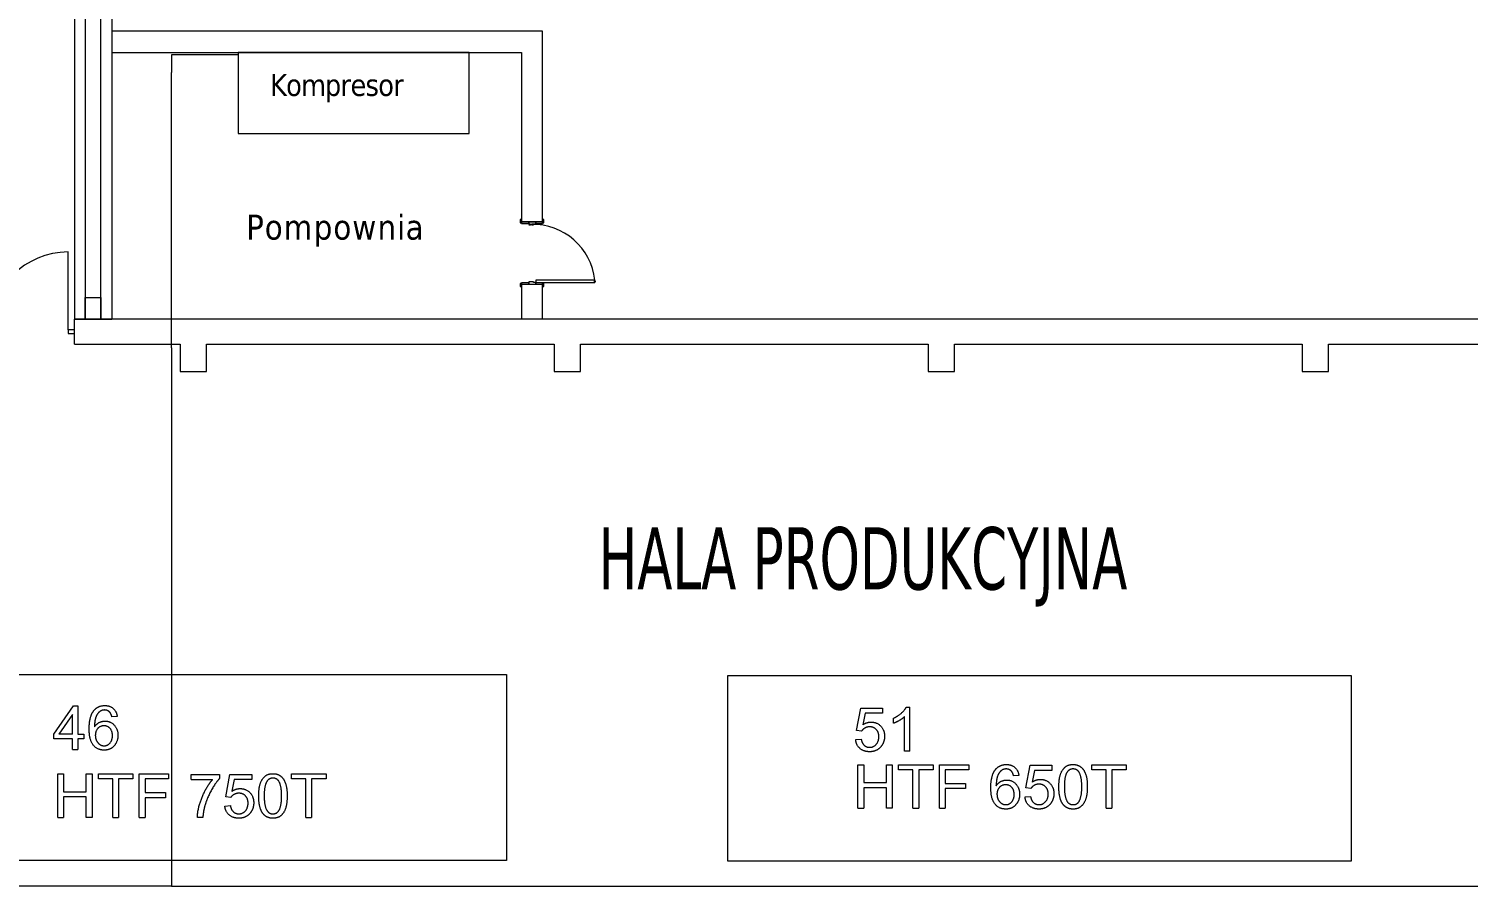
# Model space of a CAD drawing. Header units: millimetres. Extents: x 0 to 134522, y -47271 to 15049.
# Drawn here: x 90387 to 113477, y -29000 to -15240 of the extents above; entities that cross this region are included whole.
import ezdxf

# ---------------------------------------------------------------- set-up
doc = ezdxf.new("R2010")
doc.units = ezdxf.units.MM
doc.header["$MEASUREMENT"] = 0
doc.linetypes.add('DASHED', pattern=[6, 3, -3])
doc.layers.add('Layer0000', color=7, linetype='Continuous', lineweight=20)

msp = doc.modelspace()

# ---------------------------------------------------------------- linework, layer by layer
at = {"layer": 'Layer0000', "color": 7, "linetype": 'Continuous', "lineweight": 5}
for p, q in [((91118, -14650), (91118, -19900)), ((91293, -14900), (91293, -19900)), ((91543, -19900), (91543, -14900)), ((91718, -14900), (91718, -19900)), ((98628, -15280), (91718, -15280)), ((91718, -15620), (98288, -15620)), ((91293, -19550), (91543, -19550)), ((91293, -19900), (91293, -19550)), ((91543, -19550), (91543, -19900)), ((91118, -19900), (91718, -19900)), ((91543, -19900), (91293, -19900)), ((91293, -19900), (91543, -19900)), ((88056, -25605), (98052, -25605)), ((98052, -25605), (98052, -28589)), ((101603, -28600), (101603, -25617)), ((101603, -25617), (111600, -25617)), ((111600, -25617), (111600, -28600)), ((90787, -26558), (91106, -26104)), ((91090, -26242), (90871, -26558)), ((91090, -26558), (91090, -26242)), ((91106, -26104), (91176, -26104)), ((91176, -26104), (91176, -26558)), ((91805, -26276), (91719, -26282)), ((90787, -26637), (90787, -26558)), ((91090, -26637), (90787, -26637)), ((91090, -26558), (90871, -26558)), ((91090, -26804), (91090, -26637)), ((91176, -26558), (91271, -26558)), ((91271, -26637), (91176, -26637)), ((91176, -26637), (91176, -26804)), ((91271, -26558), (91271, -26637)), ((91090, -26804), (91176, -26804)), ((90853, -27897), (90853, -27197)), ((90853, -27197), (90945, -27197)), ((90945, -27197), (90945, -27484)), ((91309, -27484), (91309, -27197)), ((91309, -27197), (91402, -27197)), ((91402, -27197), (91402, -27897)), ((91503, -27279), (91503, -27197)), ((91503, -27197), (92058, -27197)), ((92058, -27197), (92058, -27279)), ((92158, -27897), (92158, -27197)), ((92158, -27197), (92630, -27197)), ((92630, -27197), (92630, -27279)), ((92993, -27288), (92993, -27206)), ((92993, -27206), (93446, -27206)), ((93446, -27206), (93446, -27273)), ((93546, -27566), (93614, -27206)), ((93614, -27206), (93962, -27206)), ((93962, -27206), (93962, -27288)), ((94601, -27279), (94601, -27197)), ((94601, -27197), (95156, -27197)), ((95156, -27197), (95156, -27279)), ((91734, -27279), (91503, -27279)), ((91734, -27897), (91734, -27279)), ((92058, -27279), (91827, -27279)), ((91827, -27279), (91827, -27897)), ((92630, -27279), (92251, -27279)), ((92251, -27279), (92251, -27496)), ((92993, -27288), (93336, -27288)), ((93683, -27288), (93645, -27476)), ((93962, -27288), (93683, -27288)), ((94832, -27279), (94601, -27279)), ((94832, -27897), (94832, -27279)), ((95156, -27279), (94924, -27279)), ((94924, -27279), (94924, -27897)), ((90945, -27484), (91309, -27484)), ((91309, -27567), (90945, -27567)), ((90945, -27567), (90945, -27897)), ((91309, -27897), (91309, -27567)), ((92251, -27496), (92579, -27496)), ((92579, -27579), (92251, -27579)), ((92251, -27579), (92251, -27897)), ((92579, -27496), (92579, -27579)), ((93531, -27713), (93621, -27706)), ((93627, -27576), (93546, -27566)), ((90853, -27897), (90945, -27897)), ((91402, -27897), (91309, -27897)), ((91734, -27897), (91827, -27897)), ((92158, -27897), (92251, -27897)), ((93179, -27897), (93091, -27897)), ((94832, -27897), (94924, -27897)), ((98052, -28589), (88056, -28589)), ((111600, -28600), (101603, -28600))]:
    msp.add_line(p, q, dxfattribs=at)
at = {"layer": 'Layer0000', "color": 7, "linetype": 'Continuous', "lineweight": 20}
for p, q in [((98628, -18340), (98628, -15280)), ((98288, -15620), (98288, -18340)), ((98288, -18303), (98269, -18303)), ((98269, -18303), (98269, -18353)), ((98269, -18353), (98288, -18353)), ((98288, -18340), (98288, -18303)), ((98288, -18353), (98288, -18303)), ((98288, -18340), (98288, -18303)), ((98288, -18340), (98408, -18340)), ((98288, -18340), (98408, -18340)), ((98408, -18340), (98288, -18340)), ((98288, -18340), (98288, -18365)), ((98288, -18340), (98408, -18340)), ((98288, -18365), (98408, -18365)), ((98408, -18340), (98523, -18340)), ((98408, -18365), (98408, -18340)), ((98408, -18340), (98408, -18380)), ((98523, -18340), (98408, -18340)), ((98408, -18340), (98523, -18340)), ((98408, -18380), (98483, -18380)), ((98483, -18380), (98483, -18368)), ((98483, -18368), (98523, -18368)), ((98523, -18340), (98528, -18340)), ((98628, -18340), (98523, -18340)), ((98523, -18340), (98523, -18365)), ((98523, -18368), (98523, -18340)), ((98523, -18340), (98528, -18340)), ((98523, -18365), (98628, -18365)), ((98528, -18340), (98628, -18340)), ((98528, -18340), (98628, -18340)), ((98628, -18340), (98628, -18303)), ((98647, -18303), (98628, -18303)), ((98628, -18303), (98628, -18353)), ((98628, -18340), (98628, -18303)), ((98628, -18365), (98628, -18340)), ((98628, -18353), (98647, -18353)), ((98647, -18353), (98647, -18303)), ((91018, -20072), (91018, -18822)), ((98269, -19327), (98269, -19377)), ((98288, -19327), (98269, -19327)), ((98269, -19377), (98288, -19377)), ((98408, -19315), (98288, -19315)), ((98288, -19315), (98288, -19340)), ((98288, -19377), (98288, -19327)), ((98288, -19340), (98288, -19377)), ((98288, -19340), (98408, -19340)), ((98288, -19340), (98408, -19340)), ((98288, -19340), (98288, -19900)), ((98288, -19340), (98408, -19340)), ((98288, -19340), (98408, -19340)), ((98288, -19340), (98288, -19377)), ((98483, -19300), (98408, -19300)), ((98408, -19300), (98408, -19340)), ((98408, -19340), (98408, -19315)), ((98408, -19340), (98523, -19340)), ((98408, -19340), (98523, -19340)), ((98408, -19340), (98523, -19340)), ((98483, -19312), (98483, -19300)), ((98523, -19312), (98483, -19312)), ((99467, -19272), (98523, -19272)), ((98523, -19272), (98523, -19312)), ((98523, -19340), (98523, -19312)), ((98523, -19312), (99467, -19312)), ((98628, -19315), (98523, -19315)), ((98523, -19315), (98523, -19340)), ((98523, -19340), (98528, -19340)), ((98523, -19340), (98628, -19340)), ((98523, -19340), (98528, -19340)), ((98528, -19340), (98628, -19340)), ((98528, -19340), (98628, -19340)), ((98628, -19340), (98628, -19315)), ((98628, -19327), (98628, -19377)), ((98647, -19327), (98628, -19327)), ((98628, -19340), (98628, -19377)), ((98628, -19900), (98628, -19340)), ((98628, -19340), (98628, -19377)), ((98628, -19377), (98647, -19377)), ((98647, -19377), (98647, -19327)), ((99467, -19312), (99467, -19272)), ((91118, -20072), (91018, -20072)), ((91018, -20072), (91018, -20128)), ((91118, -20300), (91118, -19900)), ((123362, -19900), (91118, -19900)), ((91118, -20128), (91118, -20072)), ((91018, -20128), (91118, -20128)), ((91118, -20300), (92815, -20300)), ((92815, -20300), (92815, -20740)), ((93235, -20740), (93235, -20300)), ((93235, -20300), (98815, -20300)), ((98815, -20300), (98815, -20740)), ((99235, -20740), (99235, -20300)), ((99235, -20300), (104815, -20300)), ((104815, -20300), (104815, -20740)), ((105235, -20740), (105235, -20300)), ((105235, -20300), (110815, -20300)), ((110815, -20300), (110815, -20740)), ((111235, -20740), (111235, -20300)), ((111235, -20300), (116815, -20300)), ((92815, -20740), (93235, -20740)), ((98815, -20740), (99235, -20740)), ((104815, -20740), (105235, -20740)), ((110815, -20740), (111235, -20740)), ((103666, -26499), (103734, -26140)), ((103734, -26140), (104082, -26140)), ((103802, -26222), (103765, -26410)), ((104082, -26222), (103802, -26222)), ((104082, -26140), (104082, -26222)), ((104260, -26386), (104260, -26303)), ((104432, -26830), (104432, -26282)), ((104463, -26127), (104518, -26127)), ((104518, -26830), (104518, -26127)), ((103747, -26510), (103666, -26499)), ((103651, -26647), (103741, -26639)), ((104518, -26830), (104432, -26830)), ((103688, -27750), (103688, -27050)), ((103688, -27050), (103781, -27050)), ((103781, -27050), (103781, -27337)), ((104145, -27337), (104145, -27050)), ((104145, -27050), (104237, -27050)), ((104237, -27050), (104237, -27750)), ((104339, -27133), (104339, -27050)), ((104339, -27050), (104894, -27050)), ((104570, -27133), (104339, -27133)), ((104570, -27750), (104570, -27133)), ((104894, -27133), (104662, -27133)), ((104662, -27133), (104662, -27750)), ((104894, -27050), (104894, -27133)), ((104994, -27750), (104994, -27050)), ((104994, -27050), (105466, -27050)), ((105466, -27133), (105086, -27133)), ((105086, -27133), (105086, -27349)), ((105466, -27050), (105466, -27133)), ((106269, -27221), (106184, -27228)), ((106382, -27419), (106450, -27060)), ((106450, -27060), (106798, -27060)), ((106519, -27142), (106481, -27330)), ((106798, -27142), (106519, -27142)), ((106798, -27060), (106798, -27142)), ((107437, -27133), (107437, -27050)), ((107437, -27050), (107992, -27050)), ((107667, -27133), (107437, -27133)), ((107667, -27750), (107667, -27133)), ((107992, -27133), (107760, -27133)), ((107760, -27133), (107760, -27750)), ((107992, -27050), (107992, -27133)), ((103781, -27337), (104145, -27337)), ((104145, -27420), (103781, -27420)), ((103781, -27420), (103781, -27750)), ((104145, -27750), (104145, -27420)), ((105086, -27349), (105415, -27349)), ((105415, -27432), (105086, -27432)), ((105086, -27432), (105086, -27750)), ((105415, -27349), (105415, -27432)), ((106463, -27430), (106382, -27419)), ((106367, -27567), (106457, -27559)), ((103688, -27750), (103781, -27750)), ((104237, -27750), (104145, -27750)), ((104570, -27750), (104662, -27750)), ((104994, -27750), (105086, -27750)), ((107667, -27750), (107760, -27750))]:
    msp.add_line(p, q, dxfattribs=at)
at = {"layer": 'Layer0000', "color": 5, "linetype": 'Continuous', "lineweight": 20, "true_color": 0x0000ff}
for p, q in [((93748, -15660), (92675, -15660)), ((92675, -15660), (92675, -15940)), ((97452, -15620), (93748, -15620)), ((93748, -15620), (93748, -16920)), ((97452, -16920), (97452, -15620)), ((92675, -20360), (92675, -15940)), ((93748, -16920), (97452, -16920)), ((92675, -20360), (92675, -29000)), ((92675, -29000), (59695, -29000)), ((92675, -29000), (117036, -29000))]:
    msp.add_line(p, q, dxfattribs=at)
at = {"layer": 'Layer0000', "color": 1, "linetype": 'DASHED', "lineweight": 30, "true_color": 0xff0000}
for p, q in [((98408, -18380), (98483, -18380)), ((99467, -19312), (99467, -19272))]:
    msp.add_line(p, q, dxfattribs=at)
at = {"layer": 'Layer0000', "color": 7, "linetype": 'Continuous', "lineweight": 20}
for centre, radius, start, end in [((98471, -19382), 1002, 6.3049, 91.4385), ((91018, -20072), 1250, 90, 180)]:
    msp.add_arc(centre, radius, start, end, dxfattribs=at)
at = {"layer": 'Layer0000', "color": 7, "linetype": 'Continuous', "lineweight": 5}
for points in [[(91355, -26477), (91355, -26274), (91430, -26182)], [(91430, -26182), (91495, -26101), (91606, -26101)], [(91601, -26172), (91560, -26172), (91529, -26195)], [(91687, -26209), (91652, -26172), (91601, -26172)], [(91719, -26282), (91708, -26232), (91687, -26209)], [(93645, -27476), (93708, -27433), (93777, -27433)], [(94208, -27315), (94163, -27379), (94163, -27551)], [(94302, -27265), (94243, -27265), (94208, -27315)], [(93212, -27704), (93186, -27792), (93179, -27897)], [(93995, -27659), (93995, -27754), (93940, -27824)], [(94144, -27836), (94075, -27749), (94075, -27551)], [(93940, -27824), (93873, -27909), (93756, -27909)], [(94303, -27909), (94202, -27909), (94144, -27836)]]:
    msp.add_open_spline(points, degree=2, dxfattribs=at)
for points, knots in [([(91529, -26195), (91488, -26225), (91441, -26338), (91440, -26443)], [0, 0, 0, 0.431667, 1, 1, 1]), ([(91606, -26101), (91689, -26101), (91794, -26194), (91805, -26276)], [0, 0, 0, 0.500317, 1, 1, 1]), ([(91598, -26816), (91490, -26816), (91355, -26658), (91355, -26477)], [0, 0, 0, 0.447536, 1, 1, 1]), ([(91440, -26443), (91471, -26396), (91561, -26350), (91610, -26350)], [0, 0, 0, 0.511986, 1, 1, 1]), ([(91593, -26426), (91535, -26426), (91454, -26510), (91454, -26578)], [0, 0, 0, 0.486701, 1, 1, 1]), ([(91729, -26582), (91729, -26510), (91652, -26426), (91593, -26426)], [0, 0, 0, 0.519286, 1, 1, 1]), ([(91610, -26350), (91696, -26350), (91817, -26477), (91817, -26577)], [0, 0, 0, 0.486641, 1, 1, 1]), ([(91454, -26578), (91454, -26622), (91491, -26703), (91559, -26746), (91596, -26746)], [0, 0, 0, 0.318309, 0.721268, 1, 1, 1]), ([(91596, -26746), (91651, -26746), (91729, -26658), (91729, -26582)], [0, 0, 0, 0.47124, 1, 1, 1]), ([(91817, -26577), (91817, -26643), (91760, -26756), (91661, -26816), (91598, -26816)], [0, 0, 0, 0.313344, 0.708428, 1, 1, 1]), ([(94075, -27551), (94075, -27427), (94126, -27276), (94227, -27194), (94303, -27194)], [0, 0, 0, 0.363966, 0.735416, 1, 1, 1]), ([(94303, -27194), (94359, -27194), (94444, -27239), (94500, -27325), (94531, -27447), (94531, -27551)], [0, 0, 0, 0.188451, 0.433066, 0.715148, 1, 1, 1]), ([(93091, -27897), (93092, -27814), (93154, -27580), (93270, -27363), (93336, -27288)], [0, 0, 0, 0.280264, 0.701819, 1, 1, 1]), ([(93446, -27273), (93379, -27344), (93248, -27580), (93212, -27704)], [0, 0, 0, 0.479119, 1, 1, 1]), ([(93777, -27433), (93869, -27433), (93995, -27560), (93995, -27659)], [0, 0, 0, 0.49261, 1, 1, 1]), ([(94443, -27551), (94443, -27379), (94362, -27265), (94302, -27265)], [0, 0, 0, 0.610092, 1, 1, 1]), ([(93621, -27706), (93631, -27772), (93704, -27838), (93756, -27838)], [0, 0, 0, 0.523897, 1, 1, 1]), ([(93755, -27508), (93713, -27508), (93646, -27546), (93627, -27576)], [0, 0, 0, 0.51281, 1, 1, 1]), ([(93904, -27667), (93904, -27593), (93821, -27508), (93755, -27508)], [0, 0, 0, 0.508857, 1, 1, 1]), ([(93756, -27838), (93818, -27838), (93904, -27744), (93904, -27667)], [0, 0, 0, 0.480588, 1, 1, 1]), ([(94163, -27551), (94163, -27724), (94244, -27838), (94303, -27838)], [0, 0, 0, 0.610704, 1, 1, 1]), ([(94531, -27551), (94531, -27675), (94481, -27826), (94380, -27909), (94303, -27909)], [0, 0, 0, 0.36263, 0.734354, 1, 1, 1]), ([(94303, -27838), (94362, -27838), (94443, -27723), (94443, -27551)], [0, 0, 0, 0.389829, 1, 1, 1]), ([(93756, -27909), (93661, -27909), (93540, -27802), (93531, -27713)], [0, 0, 0, 0.506654, 1, 1, 1])]:
    msp.add_open_spline(points, degree=2, knots=knots, dxfattribs=at)
at = {"layer": 'Layer0000', "color": 7, "linetype": 'Continuous', "lineweight": 20}
for points, knots in [([(104260, -26303), (104332, -26269), (104440, -26173), (104463, -26127)], [0, 0, 0, 0.534621, 1, 1, 1]), ([(104432, -26282), (104401, -26312), (104300, -26371), (104260, -26386)], [0, 0, 0, 0.500219, 1, 1, 1]), ([(103874, -26442), (103832, -26442), (103766, -26480), (103747, -26510)], [0, 0, 0, 0.51281, 1, 1, 1]), ([(104023, -26600), (104023, -26527), (103941, -26442), (103874, -26442)], [0, 0, 0, 0.508857, 1, 1, 1]), ([(103897, -26366), (103989, -26366), (104115, -26493), (104115, -26593)], [0, 0, 0, 0.49261, 1, 1, 1]), ([(103875, -26842), (103780, -26842), (103659, -26735), (103651, -26647)], [0, 0, 0, 0.506654, 1, 1, 1]), ([(103741, -26639), (103751, -26705), (103824, -26771), (103875, -26771)], [0, 0, 0, 0.523897, 1, 1, 1]), ([(103875, -26771), (103938, -26771), (104023, -26678), (104023, -26600)], [0, 0, 0, 0.480588, 1, 1, 1]), ([(105993, -27141), (105952, -27170), (105906, -27284), (105905, -27389)], [0, 0, 0, 0.431667, 1, 1, 1]), ([(106070, -27047), (106153, -27047), (106258, -27140), (106269, -27221)], [0, 0, 0, 0.500317, 1, 1, 1]), ([(106911, -27405), (106911, -27281), (106962, -27129), (107062, -27047), (107139, -27047)], [0, 0, 0, 0.363966, 0.735416, 1, 1, 1]), ([(107279, -27405), (107279, -27232), (107198, -27118), (107138, -27118)], [0, 0, 0, 0.610092, 1, 1, 1]), ([(107139, -27047), (107195, -27047), (107280, -27093), (107336, -27178), (107367, -27301), (107367, -27405)], [0, 0, 0, 0.188451, 0.433066, 0.715148, 1, 1, 1]), ([(106062, -27762), (105955, -27762), (105819, -27604), (105819, -27422)], [0, 0, 0, 0.447536, 1, 1, 1]), ([(105905, -27389), (105936, -27342), (106025, -27296), (106075, -27296)], [0, 0, 0, 0.511986, 1, 1, 1]), ([(106057, -27372), (105999, -27372), (105918, -27455), (105918, -27523)], [0, 0, 0, 0.486701, 1, 1, 1]), ([(106194, -27528), (106194, -27455), (106116, -27372), (106057, -27372)], [0, 0, 0, 0.519286, 1, 1, 1]), ([(106075, -27296), (106161, -27296), (106281, -27422), (106281, -27523)], [0, 0, 0, 0.486641, 1, 1, 1]), ([(106590, -27362), (106549, -27362), (106482, -27400), (106463, -27430)], [0, 0, 0, 0.51281, 1, 1, 1]), ([(106740, -27520), (106740, -27447), (106657, -27362), (106590, -27362)], [0, 0, 0, 0.508857, 1, 1, 1]), ([(106613, -27286), (106705, -27286), (106831, -27413), (106831, -27513)], [0, 0, 0, 0.49261, 1, 1, 1]), ([(106999, -27405), (106999, -27577), (107080, -27691), (107139, -27691)], [0, 0, 0, 0.610704, 1, 1, 1]), ([(107367, -27405), (107367, -27528), (107316, -27679), (107216, -27762), (107139, -27762)], [0, 0, 0, 0.36263, 0.734354, 1, 1, 1]), ([(107139, -27691), (107198, -27691), (107279, -27577), (107279, -27405)], [0, 0, 0, 0.389829, 1, 1, 1]), ([(105918, -27523), (105918, -27568), (105956, -27649), (106024, -27691), (106061, -27691)], [0, 0, 0, 0.318309, 0.721268, 1, 1, 1]), ([(106061, -27691), (106115, -27691), (106194, -27603), (106194, -27528)], [0, 0, 0, 0.47124, 1, 1, 1]), ([(106281, -27523), (106281, -27589), (106225, -27702), (106125, -27762), (106062, -27762)], [0, 0, 0, 0.313344, 0.708428, 1, 1, 1]), ([(106592, -27762), (106496, -27762), (106375, -27655), (106367, -27567)], [0, 0, 0, 0.506654, 1, 1, 1]), ([(106457, -27559), (106467, -27625), (106540, -27691), (106592, -27691)], [0, 0, 0, 0.523897, 1, 1, 1]), ([(106592, -27691), (106654, -27691), (106740, -27598), (106740, -27520)], [0, 0, 0, 0.480588, 1, 1, 1])]:
    msp.add_open_spline(points, degree=2, knots=knots, dxfattribs=at)
for points in [[(103765, -26410), (103828, -26366), (103897, -26366)], [(104059, -26757), (103992, -26842), (103875, -26842)], [(104115, -26593), (104115, -26688), (104059, -26757)], [(105819, -27422), (105819, -27220), (105894, -27127)], [(105894, -27127), (105960, -27047), (106070, -27047)], [(106065, -27118), (106024, -27118), (105993, -27141)], [(106151, -27155), (106116, -27118), (106065, -27118)], [(106184, -27228), (106172, -27178), (106151, -27155)], [(107043, -27168), (106999, -27232), (106999, -27405)], [(107138, -27118), (107079, -27118), (107043, -27168)], [(106481, -27330), (106544, -27286), (106613, -27286)], [(106980, -27689), (106911, -27602), (106911, -27405)], [(106776, -27677), (106708, -27762), (106592, -27762)], [(106831, -27513), (106831, -27608), (106776, -27677)], [(107139, -27762), (107038, -27762), (106980, -27689)]]:
    msp.add_open_spline(points, degree=2, dxfattribs=at)

# ---------------------------------------------------------------- texts
at = {"layer": 'Layer0000', "color": 7, "linetype": 'Continuous', "lineweight": -3, "attachment_point": 1}
for s, insert, char_height in [('\\pxsm0.625;\\T0.950000002980232;\\W1;{\\l\\fTahoma|b0;Kompresor}', (94257, -15968), 350), ('\\pxsm0.625;\\T1.05000001192093;\\W1;{\\l\\fTahoma|b0;Pompownia}', (93873, -18223), 400), ('\\pxsm0.625;\\T1;\\W0.699999988079071;{\\l\\fTahoma|b0;HALA\xa0PRODUKCYJNA}', (99526, -23238), 1000)]:
    msp.add_mtext(s, dxfattribs=dict(at, insert=insert, char_height=char_height))

doc.saveas('drawing.dxf')
